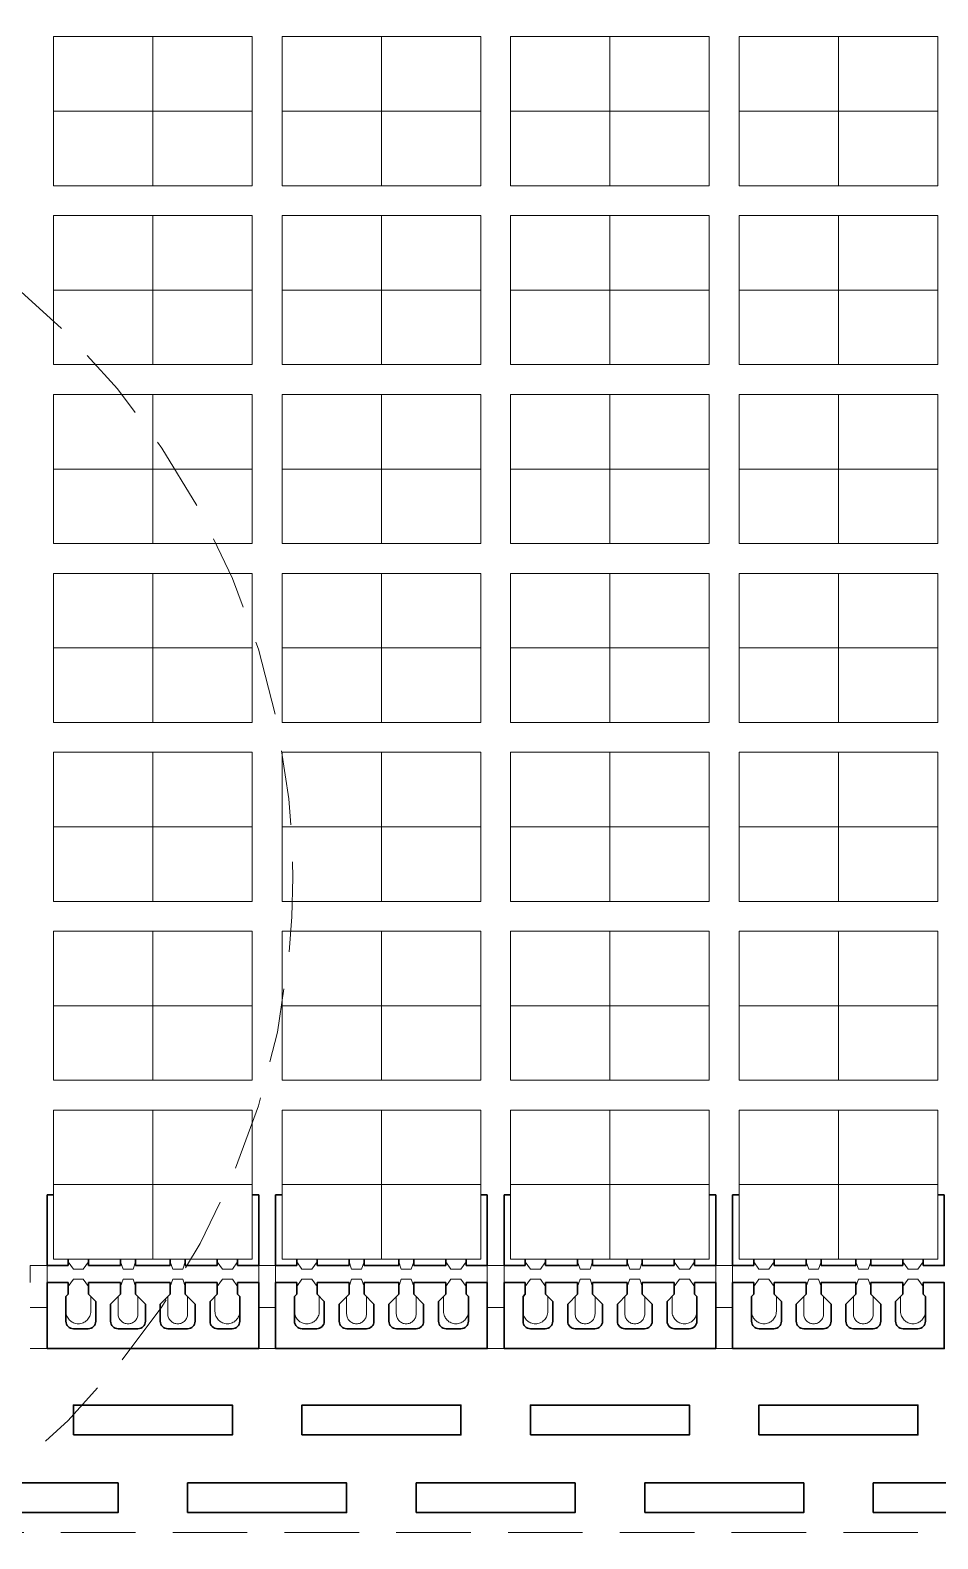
# Model space of a CAD drawing. Extents: x 276.8 to 349.1, y 147.8 to 219.
# Drawn here: x 293 to 302.13, y 157.49 to 172.67 of the extents above; entities that cross this region are included whole.
import ezdxf

# ---------------------------------------------------------------- set-up
doc = ezdxf.new("R2010")
doc.units = 0
doc.header["$LTSCALE"] = 3
doc.header["$MEASUREMENT"] = 0
for name, pattern in [('CENTER', [2, 1.25, -0.25, 0.25, -0.25]), ('HIDDEN', [0.375, 0.25, -0.125]), ('PHANTOM', [2.5, 1.25, -0.25, 0.25, -0.25, 0.25, -0.25])]:
    doc.linetypes.add(name, pattern=pattern)
for name, color, linetype, lineweight in [('CLIN', 1, 'CENTER', 15), ('DETAIL', 6, 'HIDDEN', 15), ('HIDN', 6, 'HIDDEN', 15), ('HIDN2', 3, 'HIDDEN', 15), ('HIND1', 6, 'HIDDEN', 15), ('OBJ1', 7, 'Continuous', 30), ('OBJ3', 40, 'Continuous', 30), ('PHANTOM', 5, 'PHANTOM', 15), ('SAW', 2, 'HIDDEN', 15)]:
    doc.layers.add(name, color=color, linetype=linetype, lineweight=lineweight)

msp = doc.modelspace()

# ---------------------------------------------------------------- linework, layer by layer
at = {"layer": 'CLIN'}
for p, q in [((294.2332, 172.6071), (294.2332, 171.1071)), ((296.5332, 172.6071), (296.5332, 171.1071)), ((298.8332, 172.6071), (298.8332, 171.1071)), ((301.1332, 172.6071), (301.1332, 171.1071)), ((294.2332, 170.8071), (294.2332, 169.3071)), ((296.5332, 170.8071), (296.5332, 169.3071)), ((298.8332, 170.8071), (298.8332, 169.3071)), ((301.1332, 170.8071), (301.1332, 169.3071)), ((294.2332, 169.0071), (294.2332, 167.5071)), ((296.5332, 169.0071), (296.5332, 167.5071)), ((298.8332, 169.0071), (298.8332, 167.5071)), ((301.1332, 169.0071), (301.1332, 167.5071)), ((294.2332, 167.2071), (294.2332, 165.7071)), ((296.5332, 167.2071), (296.5332, 165.7071)), ((298.8332, 167.2071), (298.8332, 165.7071)), ((301.1332, 167.2071), (301.1332, 165.7071)), ((294.2332, 165.4071), (294.2332, 163.9071)), ((296.5332, 165.4071), (296.5332, 163.9071)), ((298.8332, 165.4071), (298.8332, 163.9071)), ((301.1332, 165.4071), (301.1332, 163.9071)), ((294.2332, 163.6071), (294.2332, 162.1071)), ((296.5332, 163.6071), (296.5332, 162.1071)), ((298.8332, 163.6071), (298.8332, 162.1071)), ((301.1332, 163.6071), (301.1332, 162.1071)), ((294.2332, 161.8071), (294.2332, 160.3071)), ((296.5332, 161.8071), (296.5332, 160.3071)), ((298.8332, 161.8071), (298.8332, 160.3071)), ((301.1332, 161.8071), (301.1332, 160.3071))]:
    msp.add_line(p, q, dxfattribs=at)
for points in [[(293.2332, 171.8571), (295.2332, 171.8571)], [(295.5332, 171.8571), (297.5332, 171.8571)], [(297.8332, 171.8571), (299.8332, 171.8571)], [(300.1332, 171.8571), (302.1332, 171.8571)], [(293.2332, 170.0571), (295.2332, 170.0571)], [(295.5332, 170.0571), (297.5332, 170.0571)], [(297.8332, 170.0571), (299.8332, 170.0571)], [(300.1332, 170.0571), (302.1332, 170.0571)], [(293.2332, 168.2571), (295.2332, 168.2571)], [(295.5332, 168.2571), (297.5332, 168.2571)], [(297.8332, 168.2571), (299.8332, 168.2571)], [(300.1332, 168.2571), (302.1332, 168.2571)], [(293.2332, 166.4571), (295.2332, 166.4571)], [(295.5332, 166.4571), (297.5332, 166.4571)], [(297.8332, 166.4571), (299.8332, 166.4571)], [(300.1332, 166.4571), (302.1332, 166.4571)], [(293.2332, 164.6571), (295.2332, 164.6571)], [(295.5332, 164.6571), (297.5332, 164.6571)], [(297.8332, 164.6571), (299.8332, 164.6571)], [(300.1332, 164.6571), (302.1332, 164.6571)], [(293.2332, 162.8571), (295.2332, 162.8571)], [(295.5332, 162.8571), (297.5332, 162.8571)], [(297.8332, 162.8571), (299.8332, 162.8571)], [(300.1332, 162.8571), (302.1332, 162.8571)], [(293.2332, 161.0571), (295.2332, 161.0571)], [(295.5332, 161.0571), (297.5332, 161.0571)], [(297.8332, 161.0571), (299.8332, 161.0571)], [(300.1332, 161.0571), (302.1332, 161.0571)]]:
    msp.add_lwpolyline(points, dxfattribs=at)
at = {"layer": 'DETAIL'}
msp.add_circle((287.9173, 164.148), 7.7256, dxfattribs=at)
at = {"layer": 'HIDN'}
for p, q in [((293.3582, 159.7821), (293.3582, 159.9311)), ((293.6082, 159.7821), (293.6082, 159.9311)), ((293.8832, 159.7571), (293.8832, 159.9311)), ((294.0832, 159.7571), (294.0832, 159.9311)), ((294.3832, 159.7571), (294.3832, 159.9311)), ((294.5832, 159.7571), (294.5832, 159.9311)), ((294.8582, 159.7821), (294.8582, 159.9311)), ((295.6582, 159.7821), (295.6582, 159.9311)), ((295.9082, 159.7821), (295.9082, 159.9311)), ((296.1832, 159.7571), (296.1832, 159.9311)), ((296.3832, 159.7571), (296.3832, 159.9311)), ((296.6832, 159.7571), (296.6832, 159.9311)), ((296.8832, 159.7571), (296.8832, 159.9311)), ((297.1582, 159.7821), (297.1582, 159.9311)), ((297.9582, 159.7821), (297.9582, 159.9311)), ((298.2082, 159.7821), (298.2082, 159.9311)), ((298.4832, 159.7571), (298.4832, 159.9311)), ((298.6832, 159.7571), (298.6832, 159.9311)), ((298.9832, 159.7571), (298.9832, 159.9311)), ((299.1832, 159.7571), (299.1832, 159.9311)), ((299.4582, 159.7821), (299.4582, 159.9311)), ((300.2582, 159.7821), (300.2582, 159.9311)), ((300.5082, 159.7821), (300.5082, 159.9311)), ((300.7832, 159.7571), (300.7832, 159.9311)), ((300.9832, 159.7571), (300.9832, 159.9311)), ((301.2832, 159.7571), (301.2832, 159.9311)), ((301.4832, 159.7571), (301.4832, 159.9311)), ((301.7582, 159.7821), (301.7582, 159.9311))]:
    msp.add_line(p, q, dxfattribs=at)
msp.add_lwpolyline([(335.1832, 157.5571), (335.1832, 209.5571), (283.1832, 209.5571), (283.1832, 157.5571)], close=True, dxfattribs=at)
for centre, radius, end in [((293.4832, 159.7821), 0.125, 360), ((293.9832, 159.7571), 0.1, 360), ((294.4832, 159.7571), 0.1, 360), ((294.9832, 159.7821), 0.125, 0), ((295.7832, 159.7821), 0.125, 360), ((296.2832, 159.7571), 0.1, 360), ((296.7832, 159.7571), 0.1, 360), ((297.2832, 159.7821), 0.125, 0), ((298.0832, 159.7821), 0.125, 360), ((298.5832, 159.7571), 0.1, 360), ((299.0832, 159.7571), 0.1, 360), ((299.5832, 159.7821), 0.125, 0), ((300.3832, 159.7821), 0.125, 360), ((300.8832, 159.7571), 0.1, 360), ((301.3832, 159.7571), 0.1, 360), ((301.8832, 159.7821), 0.125, 0)]:
    msp.add_arc(centre, radius, 180, end, dxfattribs=at)
at = {"layer": 'HIDN2'}
for p, q in [((292.9982, 160.2421), (293.1682, 160.2421)), ((292.9982, 160.2421), (292.9982, 160.0721)), ((293.1682, 160.2421), (293.1682, 160.0721)), ((295.2982, 160.2421), (295.4682, 160.2421)), ((295.2982, 160.2421), (295.2982, 160.0721)), ((295.4682, 160.2421), (295.4682, 160.0721)), ((297.5982, 160.2421), (297.7682, 160.2421)), ((297.5982, 160.2421), (297.5982, 160.0721)), ((297.7682, 160.2421), (297.7682, 160.0721)), ((299.8982, 160.2421), (300.0682, 160.2421)), ((299.8982, 160.2421), (299.8982, 160.0721)), ((300.0682, 160.2421), (300.0682, 160.0721)), ((292.9982, 159.8221), (293.1682, 159.8221)), ((295.2982, 159.8221), (295.4682, 159.8221)), ((297.5982, 159.8221), (297.7682, 159.8221)), ((299.8982, 159.8221), (300.0682, 159.8221))]:
    msp.add_line(p, q, dxfattribs=at)
at = {"layer": 'HIND1'}
for p, q in [((292.9982, 159.4071), (293.1682, 159.4071)), ((295.2982, 159.4071), (295.4682, 159.4071)), ((297.5982, 159.4071), (297.7682, 159.4071)), ((299.8982, 159.4071), (300.0682, 159.4071))]:
    msp.add_line(p, q, dxfattribs=at)
msp.add_lwpolyline([(335.1832, 157.5571), (335.1832, 209.5571), (283.1832, 209.5571), (283.1832, 157.5571)], close=True, dxfattribs=at)
at = {"layer": 'OBJ1'}
for points in [[(293.4332, 158.5391), (295.0332, 158.5391), (295.0332, 158.8391), (293.4332, 158.8391)], [(295.7332, 158.5391), (297.3332, 158.5391), (297.3332, 158.8391), (295.7332, 158.8391)], [(298.0332, 158.5391), (299.6332, 158.5391), (299.6332, 158.8391), (298.0332, 158.8391)], [(300.3332, 158.5391), (301.9332, 158.5391), (301.9332, 158.8391), (300.3332, 158.8391)], [(292.2832, 157.7571), (293.8832, 157.7571), (293.8832, 158.0571), (292.2832, 158.0571)], [(294.5832, 157.7571), (296.1832, 157.7571), (296.1832, 158.0571), (294.5832, 158.0571)], [(296.8832, 157.7571), (298.4832, 157.7571), (298.4832, 158.0571), (296.8832, 158.0571)], [(299.1832, 157.7571), (300.7832, 157.7571), (300.7832, 158.0571), (299.1832, 158.0571)], [(301.4832, 157.7571), (303.0832, 157.7571), (303.0832, 158.0571), (301.4832, 158.0571)]]:
    msp.add_lwpolyline(points, close=True, dxfattribs=at)
at = {"layer": 'OBJ3'}
for p, q in [((293.2332, 160.9551), (293.1682, 160.9551)), ((295.2332, 160.9551), (295.2982, 160.9551)), ((295.5332, 160.9551), (295.4682, 160.9551)), ((297.5332, 160.9551), (297.5982, 160.9551)), ((297.8332, 160.9551), (297.7682, 160.9551)), ((299.8332, 160.9551), (299.8982, 160.9551)), ((300.1332, 160.9551), (300.0682, 160.9551)), ((302.1332, 160.9551), (302.1982, 160.9551)), ((293.3812, 160.3071), (293.3812, 160.2421)), ((293.5852, 160.3071), (293.5852, 160.2421)), ((293.9082, 160.3071), (293.9082, 160.2421)), ((294.0582, 160.3071), (294.0582, 160.2421)), ((294.4082, 160.3071), (294.4082, 160.2421)), ((294.5582, 160.3071), (294.5582, 160.2421)), ((294.8812, 160.3071), (294.8812, 160.2421)), ((295.0852, 160.3071), (295.0852, 160.2421)), ((295.6812, 160.3071), (295.6812, 160.2421)), ((295.8852, 160.3071), (295.8852, 160.2421)), ((296.2082, 160.3071), (296.2082, 160.2421)), ((296.3582, 160.3071), (296.3582, 160.2421)), ((296.7082, 160.3071), (296.7082, 160.2421)), ((296.8582, 160.3071), (296.8582, 160.2421)), ((297.1812, 160.3071), (297.1812, 160.2421)), ((297.3852, 160.3071), (297.3852, 160.2421)), ((297.9812, 160.3071), (297.9812, 160.2421)), ((298.1852, 160.3071), (298.1852, 160.2421)), ((298.5082, 160.3071), (298.5082, 160.2421)), ((298.6582, 160.3071), (298.6582, 160.2421)), ((299.0082, 160.3071), (299.0082, 160.2421)), ((299.1582, 160.3071), (299.1582, 160.2421)), ((299.4812, 160.3071), (299.4812, 160.2421)), ((299.6852, 160.3071), (299.6852, 160.2421)), ((300.2812, 160.3071), (300.2812, 160.2421)), ((300.4852, 160.3071), (300.4852, 160.2421)), ((300.8082, 160.3071), (300.8082, 160.2421)), ((300.9582, 160.3071), (300.9582, 160.2421)), ((301.3082, 160.3071), (301.3082, 160.2421)), ((301.4582, 160.3071), (301.4582, 160.2421)), ((301.7812, 160.3071), (301.7812, 160.2421)), ((301.9852, 160.3071), (301.9852, 160.2421)), ((293.3812, 160.0721), (293.1682, 160.0721)), ((293.1682, 160.0721), (293.1682, 159.4071)), ((293.3812, 160.0071), (293.3812, 160.0721)), ((293.3812, 159.9541), (293.3812, 160.0071)), ((293.5852, 160.0071), (293.5852, 160.0721)), ((293.5852, 159.9541), (293.5852, 160.0071)), ((293.9082, 160.0071), (293.9082, 160.0721)), ((293.9082, 159.9561), (293.9082, 160.0071)), ((294.0582, 160.0071), (294.0582, 160.0721)), ((294.0582, 159.9561), (294.0582, 160.0071)), ((294.4082, 160.0071), (294.4082, 160.0721)), ((294.4082, 159.9561), (294.4082, 160.0071)), ((294.5582, 160.0071), (294.5582, 160.0721)), ((294.5582, 159.9561), (294.5582, 160.0071)), ((294.8812, 160.0071), (294.8812, 160.0721)), ((294.8812, 159.9541), (294.8812, 160.0071)), ((295.0852, 160.0071), (295.0852, 160.0721)), ((295.0852, 159.9541), (295.0852, 160.0071)), ((295.6812, 160.0721), (295.4682, 160.0721)), ((295.4682, 160.0721), (295.4682, 159.4071)), ((295.6812, 160.0071), (295.6812, 160.0721)), ((295.6812, 159.9541), (295.6812, 160.0071)), ((295.8852, 160.0071), (295.8852, 160.0721)), ((295.8852, 159.9541), (295.8852, 160.0071)), ((296.2082, 160.0071), (296.2082, 160.0721)), ((296.2082, 159.9561), (296.2082, 160.0071)), ((296.3582, 160.0071), (296.3582, 160.0721)), ((296.3582, 159.9561), (296.3582, 160.0071)), ((296.7082, 160.0071), (296.7082, 160.0721)), ((296.7082, 159.9561), (296.7082, 160.0071)), ((296.8582, 160.0071), (296.8582, 160.0721)), ((296.8582, 159.9561), (296.8582, 160.0071)), ((297.1812, 160.0071), (297.1812, 160.0721)), ((297.1812, 159.9541), (297.1812, 160.0071)), ((297.3852, 160.0071), (297.3852, 160.0721)), ((297.3852, 159.9541), (297.3852, 160.0071)), ((297.9812, 160.0721), (297.7682, 160.0721)), ((297.7682, 160.0721), (297.7682, 159.4071)), ((297.9812, 160.0071), (297.9812, 160.0721)), ((297.9812, 159.9541), (297.9812, 160.0071)), ((298.1852, 160.0071), (298.1852, 160.0721)), ((298.1852, 159.9541), (298.1852, 160.0071)), ((298.5082, 160.0071), (298.5082, 160.0721)), ((298.5082, 159.9561), (298.5082, 160.0071)), ((298.6582, 160.0071), (298.6582, 160.0721)), ((298.6582, 159.9561), (298.6582, 160.0071)), ((299.0082, 160.0071), (299.0082, 160.0721)), ((299.0082, 159.9561), (299.0082, 160.0071)), ((299.1582, 160.0071), (299.1582, 160.0721)), ((299.1582, 159.9561), (299.1582, 160.0071)), ((299.4812, 160.0071), (299.4812, 160.0721)), ((299.4812, 159.9541), (299.4812, 160.0071)), ((299.6852, 160.0071), (299.6852, 160.0721)), ((299.6852, 159.9541), (299.6852, 160.0071)), ((300.2812, 160.0721), (300.0682, 160.0721)), ((300.0682, 160.0721), (300.0682, 159.4071)), ((300.2812, 160.0071), (300.2812, 160.0721)), ((300.2812, 159.9541), (300.2812, 160.0071)), ((300.4852, 160.0071), (300.4852, 160.0721)), ((300.4852, 159.9541), (300.4852, 160.0071)), ((300.8082, 160.0071), (300.8082, 160.0721)), ((300.8082, 159.9561), (300.8082, 160.0071)), ((300.9582, 160.0071), (300.9582, 160.0721)), ((300.9582, 159.9561), (300.9582, 160.0071)), ((301.3082, 160.0071), (301.3082, 160.0721)), ((301.3082, 159.9561), (301.3082, 160.0071)), ((301.4582, 160.0071), (301.4582, 160.0721)), ((301.4582, 159.9561), (301.4582, 160.0071)), ((301.7812, 160.0071), (301.7812, 160.0721)), ((301.7812, 159.9541), (301.7812, 160.0071)), ((301.9852, 160.0071), (301.9852, 160.0721)), ((301.9852, 159.9541), (301.9852, 160.0071)), ((293.3582, 159.9311), (293.3812, 159.9541)), ((293.3582, 159.6831), (293.3582, 159.9311)), ((293.5852, 159.9541), (293.6582, 159.8811)), ((293.6582, 159.6831), (293.6582, 159.8811)), ((293.8082, 159.8561), (293.9082, 159.9561)), ((293.8082, 159.6831), (293.8082, 159.8561)), ((294.0582, 159.9561), (294.1582, 159.8561)), ((294.1582, 159.6831), (294.1582, 159.8561)), ((294.4082, 159.9561), (294.3082, 159.8561)), ((294.3082, 159.6831), (294.3082, 159.8561)), ((294.6582, 159.8561), (294.5582, 159.9561)), ((294.6582, 159.6831), (294.6582, 159.8561)), ((294.8082, 159.8811), (294.8812, 159.9541)), ((294.8082, 159.6831), (294.8082, 159.8811)), ((295.0852, 159.9541), (295.1082, 159.9311)), ((295.1082, 159.6831), (295.1082, 159.9311)), ((295.6582, 159.9311), (295.6812, 159.9541)), ((295.6582, 159.6831), (295.6582, 159.9311)), ((295.8852, 159.9541), (295.9582, 159.8811)), ((295.9582, 159.6831), (295.9582, 159.8811)), ((296.1082, 159.8561), (296.2082, 159.9561)), ((296.1082, 159.6831), (296.1082, 159.8561)), ((296.3582, 159.9561), (296.4582, 159.8561)), ((296.4582, 159.6831), (296.4582, 159.8561)), ((296.7082, 159.9561), (296.6082, 159.8561)), ((296.6082, 159.6831), (296.6082, 159.8561)), ((296.9582, 159.8561), (296.8582, 159.9561)), ((296.9582, 159.6831), (296.9582, 159.8561)), ((297.1082, 159.8811), (297.1812, 159.9541)), ((297.1082, 159.6831), (297.1082, 159.8811)), ((297.3852, 159.9541), (297.4082, 159.9311)), ((297.4082, 159.6831), (297.4082, 159.9311)), ((297.9582, 159.9311), (297.9812, 159.9541)), ((297.9582, 159.6831), (297.9582, 159.9311)), ((298.1852, 159.9541), (298.2582, 159.8811)), ((298.2582, 159.6831), (298.2582, 159.8811)), ((298.4082, 159.8561), (298.5082, 159.9561)), ((298.4082, 159.6831), (298.4082, 159.8561)), ((298.6582, 159.9561), (298.7582, 159.8561)), ((298.7582, 159.6831), (298.7582, 159.8561)), ((299.0082, 159.9561), (298.9082, 159.8561)), ((298.9082, 159.6831), (298.9082, 159.8561)), ((299.2582, 159.8561), (299.1582, 159.9561)), ((299.2582, 159.6831), (299.2582, 159.8561)), ((299.4082, 159.8811), (299.4812, 159.9541)), ((299.4082, 159.6831), (299.4082, 159.8811)), ((299.6852, 159.9541), (299.7082, 159.9311)), ((299.7082, 159.6831), (299.7082, 159.9311)), ((300.2582, 159.9311), (300.2812, 159.9541)), ((300.2582, 159.6831), (300.2582, 159.9311)), ((300.4852, 159.9541), (300.5582, 159.8811)), ((300.5582, 159.6831), (300.5582, 159.8811)), ((300.7082, 159.8561), (300.8082, 159.9561)), ((300.7082, 159.6831), (300.7082, 159.8561)), ((300.9582, 159.9561), (301.0582, 159.8561)), ((301.0582, 159.6831), (301.0582, 159.8561)), ((301.3082, 159.9561), (301.2082, 159.8561)), ((301.2082, 159.6831), (301.2082, 159.8561)), ((301.5582, 159.8561), (301.4582, 159.9561)), ((301.5582, 159.6831), (301.5582, 159.8561)), ((301.7082, 159.8811), (301.7812, 159.9541)), ((301.7082, 159.6831), (301.7082, 159.8811)), ((301.9852, 159.9541), (302.0082, 159.9311)), ((302.0082, 159.6831), (302.0082, 159.9311)), ((293.5822, 159.6071), (293.4342, 159.6071)), ((294.0822, 159.6071), (293.8842, 159.6071)), ((294.5822, 159.6071), (294.3842, 159.6071)), ((295.0322, 159.6071), (294.8842, 159.6071)), ((295.8822, 159.6071), (295.7342, 159.6071)), ((296.3822, 159.6071), (296.1842, 159.6071)), ((296.8822, 159.6071), (296.6842, 159.6071)), ((297.3322, 159.6071), (297.1842, 159.6071)), ((298.1822, 159.6071), (298.0342, 159.6071)), ((298.6822, 159.6071), (298.4842, 159.6071)), ((299.1822, 159.6071), (298.9842, 159.6071)), ((299.6322, 159.6071), (299.4842, 159.6071)), ((300.4822, 159.6071), (300.3342, 159.6071)), ((300.9822, 159.6071), (300.7842, 159.6071)), ((301.4822, 159.6071), (301.2842, 159.6071)), ((301.9322, 159.6071), (301.7842, 159.6071))]:
    msp.add_line(p, q, dxfattribs=at)
for points in [[(293.3812, 160.2421), (293.1682, 160.2421), (293.1682, 160.9551)], [(295.2982, 160.9551), (295.2982, 160.2421), (295.0852, 160.2421)], [(295.6812, 160.2421), (295.4682, 160.2421), (295.4682, 160.9551)], [(297.5982, 160.9551), (297.5982, 160.2421), (297.3852, 160.2421)], [(297.9812, 160.2421), (297.7682, 160.2421), (297.7682, 160.9551)], [(299.8982, 160.9551), (299.8982, 160.2421), (299.6852, 160.2421)], [(300.2812, 160.2421), (300.0682, 160.2421), (300.0682, 160.9551)], [(302.1982, 160.9551), (302.1982, 160.2421), (301.9852, 160.2421)], [(293.9082, 160.2421), (293.5852, 160.2421)], [(294.4082, 160.2421), (294.0582, 160.2421)], [(294.8812, 160.2421), (294.5582, 160.2421)], [(296.2082, 160.2421), (295.8852, 160.2421)], [(296.7082, 160.2421), (296.3582, 160.2421)], [(297.1812, 160.2421), (296.8582, 160.2421)], [(298.5082, 160.2421), (298.1852, 160.2421)], [(299.0082, 160.2421), (298.6582, 160.2421)], [(299.4812, 160.2421), (299.1582, 160.2421)], [(300.8082, 160.2421), (300.4852, 160.2421)], [(301.3082, 160.2421), (300.9582, 160.2421)], [(301.7812, 160.2421), (301.4582, 160.2421)], [(293.1682, 159.4071), (295.2982, 159.4071), (295.2982, 160.0721), (295.0852, 160.0721)], [(293.9082, 160.0721), (293.5852, 160.0721)], [(294.4082, 160.0721), (294.0582, 160.0721)], [(294.4082, 160.0721), (294.0582, 160.0721)], [(294.8812, 160.0721), (294.5582, 160.0721)], [(295.4682, 159.4071), (297.5982, 159.4071), (297.5982, 160.0721), (297.3852, 160.0721)], [(296.2082, 160.0721), (295.8852, 160.0721)], [(296.7082, 160.0721), (296.3582, 160.0721)], [(296.7082, 160.0721), (296.3582, 160.0721)], [(297.1812, 160.0721), (296.8582, 160.0721)], [(297.7682, 159.4071), (299.8982, 159.4071), (299.8982, 160.0721), (299.6852, 160.0721)], [(298.5082, 160.0721), (298.1852, 160.0721)], [(299.0082, 160.0721), (298.6582, 160.0721)], [(299.0082, 160.0721), (298.6582, 160.0721)], [(299.4812, 160.0721), (299.1582, 160.0721)], [(300.0682, 159.4071), (302.1982, 159.4071), (302.1982, 160.0721), (301.9852, 160.0721)], [(300.8082, 160.0721), (300.4852, 160.0721)], [(301.3082, 160.0721), (300.9582, 160.0721)], [(301.3082, 160.0721), (300.9582, 160.0721)], [(301.7812, 160.0721), (301.4582, 160.0721)]]:
    msp.add_lwpolyline(points, dxfattribs=at)
for centre, start, end in [((293.4342, 159.6831), 180, 270), ((293.5822, 159.6831), 270, 360), ((293.8842, 159.6831), 180, 270), ((294.0822, 159.6831), 270, 0), ((294.3842, 159.6831), 180, 270), ((294.5822, 159.6831), 270, 360), ((294.8842, 159.6831), 180, 270), ((295.0322, 159.6831), 270, 0), ((295.7342, 159.6831), 180, 270), ((295.8822, 159.6831), 270, 360), ((296.1842, 159.6831), 180, 270), ((296.3822, 159.6831), 270, 0), ((296.6842, 159.6831), 180, 270), ((296.8822, 159.6831), 270, 360), ((297.1842, 159.6831), 180, 270), ((297.3322, 159.6831), 270, 0), ((298.0342, 159.6831), 180, 270), ((298.1822, 159.6831), 270, 360), ((298.4842, 159.6831), 180, 270), ((298.6822, 159.6831), 270, 0), ((298.9842, 159.6831), 180, 270), ((299.1822, 159.6831), 270, 360), ((299.4842, 159.6831), 180, 270), ((299.6322, 159.6831), 270, 0), ((300.3342, 159.6831), 180, 270), ((300.4822, 159.6831), 270, 360), ((300.7842, 159.6831), 180, 270), ((300.9822, 159.6831), 270, 0), ((301.2842, 159.6831), 180, 270), ((301.4822, 159.6831), 270, 360), ((301.7842, 159.6831), 180, 270), ((301.9322, 159.6831), 270, 0)]:
    msp.add_arc(centre, 0.076, start, end, dxfattribs=at)
at = {"layer": 'PHANTOM'}
for points in [[(295.2332, 171.1071), (293.2332, 171.1071), (293.2332, 172.6071), (295.2332, 172.6071)], [(297.5332, 171.1071), (295.5332, 171.1071), (295.5332, 172.6071), (297.5332, 172.6071)], [(299.8332, 171.1071), (297.8332, 171.1071), (297.8332, 172.6071), (299.8332, 172.6071)], [(302.1332, 171.1071), (300.1332, 171.1071), (300.1332, 172.6071), (302.1332, 172.6071)], [(295.2332, 169.3071), (293.2332, 169.3071), (293.2332, 170.8071), (295.2332, 170.8071)], [(297.5332, 169.3071), (295.5332, 169.3071), (295.5332, 170.8071), (297.5332, 170.8071)], [(299.8332, 169.3071), (297.8332, 169.3071), (297.8332, 170.8071), (299.8332, 170.8071)], [(302.1332, 169.3071), (300.1332, 169.3071), (300.1332, 170.8071), (302.1332, 170.8071)], [(295.2332, 167.5071), (293.2332, 167.5071), (293.2332, 169.0071), (295.2332, 169.0071)], [(297.5332, 167.5071), (295.5332, 167.5071), (295.5332, 169.0071), (297.5332, 169.0071)], [(299.8332, 167.5071), (297.8332, 167.5071), (297.8332, 169.0071), (299.8332, 169.0071)], [(302.1332, 167.5071), (300.1332, 167.5071), (300.1332, 169.0071), (302.1332, 169.0071)], [(295.2332, 165.7071), (293.2332, 165.7071), (293.2332, 167.2071), (295.2332, 167.2071)], [(297.5332, 165.7071), (295.5332, 165.7071), (295.5332, 167.2071), (297.5332, 167.2071)], [(299.8332, 165.7071), (297.8332, 165.7071), (297.8332, 167.2071), (299.8332, 167.2071)], [(302.1332, 165.7071), (300.1332, 165.7071), (300.1332, 167.2071), (302.1332, 167.2071)], [(295.2332, 163.9071), (293.2332, 163.9071), (293.2332, 165.4071), (295.2332, 165.4071)], [(297.5332, 163.9071), (295.5332, 163.9071), (295.5332, 165.4071), (297.5332, 165.4071)], [(299.8332, 163.9071), (297.8332, 163.9071), (297.8332, 165.4071), (299.8332, 165.4071)], [(302.1332, 163.9071), (300.1332, 163.9071), (300.1332, 165.4071), (302.1332, 165.4071)], [(295.2332, 162.1071), (293.2332, 162.1071), (293.2332, 163.6071), (295.2332, 163.6071)], [(297.5332, 162.1071), (295.5332, 162.1071), (295.5332, 163.6071), (297.5332, 163.6071)], [(299.8332, 162.1071), (297.8332, 162.1071), (297.8332, 163.6071), (299.8332, 163.6071)], [(302.1332, 162.1071), (300.1332, 162.1071), (300.1332, 163.6071), (302.1332, 163.6071)], [(295.2332, 160.3071), (293.2332, 160.3071), (293.2332, 161.8071), (295.2332, 161.8071)], [(297.5332, 160.3071), (295.5332, 160.3071), (295.5332, 161.8071), (297.5332, 161.8071)], [(299.8332, 160.3071), (297.8332, 160.3071), (297.8332, 161.8071), (299.8332, 161.8071)], [(302.1332, 160.3071), (300.1332, 160.3071), (300.1332, 161.8071), (302.1332, 161.8071)]]:
    msp.add_lwpolyline(points, close=True, dxfattribs=at)
at = {"layer": 'SAW'}
for p, q in [((293.4332, 160.2071), (293.3812, 160.2801)), ((293.4332, 160.2071), (293.5332, 160.2071)), ((293.4332, 160.2071), (293.5332, 160.2071)), ((293.5332, 160.2071), (293.5852, 160.2801)), ((293.9332, 160.2071), (293.9082, 160.2801)), ((293.9332, 160.2071), (293.9082, 160.2801)), ((293.9332, 160.2071), (294.0332, 160.2071)), ((293.9332, 160.2071), (294.0332, 160.2071)), ((294.0332, 160.2071), (294.0582, 160.2801)), ((294.0332, 160.2071), (294.0582, 160.2801)), ((294.4332, 160.2071), (294.4082, 160.2801)), ((294.4332, 160.2071), (294.4082, 160.2801)), ((294.5332, 160.2071), (294.4332, 160.2071)), ((294.5332, 160.2071), (294.4332, 160.2071)), ((294.5332, 160.2071), (294.5582, 160.2801)), ((294.9332, 160.2071), (294.8812, 160.2801)), ((295.0332, 160.2071), (294.9332, 160.2071)), ((295.0332, 160.2071), (294.9332, 160.2071)), ((295.0332, 160.2071), (295.0852, 160.2801)), ((295.7332, 160.2071), (295.6812, 160.2801)), ((295.7332, 160.2071), (295.8332, 160.2071)), ((295.7332, 160.2071), (295.8332, 160.2071)), ((295.8332, 160.2071), (295.8852, 160.2801)), ((296.2332, 160.2071), (296.2082, 160.2801)), ((296.2332, 160.2071), (296.2082, 160.2801)), ((296.2332, 160.2071), (296.3332, 160.2071)), ((296.2332, 160.2071), (296.3332, 160.2071)), ((296.3332, 160.2071), (296.3582, 160.2801)), ((296.3332, 160.2071), (296.3582, 160.2801)), ((296.7332, 160.2071), (296.7082, 160.2801)), ((296.7332, 160.2071), (296.7082, 160.2801)), ((296.8332, 160.2071), (296.7332, 160.2071)), ((296.8332, 160.2071), (296.7332, 160.2071)), ((296.8332, 160.2071), (296.8582, 160.2801)), ((297.2332, 160.2071), (297.1812, 160.2801)), ((297.3332, 160.2071), (297.2332, 160.2071)), ((297.3332, 160.2071), (297.2332, 160.2071)), ((297.3332, 160.2071), (297.3852, 160.2801)), ((298.0332, 160.2071), (297.9812, 160.2801)), ((298.0332, 160.2071), (298.1332, 160.2071)), ((298.0332, 160.2071), (298.1332, 160.2071)), ((298.1332, 160.2071), (298.1852, 160.2801)), ((298.5332, 160.2071), (298.5082, 160.2801)), ((298.5332, 160.2071), (298.5082, 160.2801)), ((298.5332, 160.2071), (298.6332, 160.2071)), ((298.5332, 160.2071), (298.6332, 160.2071)), ((298.6332, 160.2071), (298.6582, 160.2801)), ((298.6332, 160.2071), (298.6582, 160.2801)), ((299.0332, 160.2071), (299.0082, 160.2801)), ((299.0332, 160.2071), (299.0082, 160.2801)), ((299.1332, 160.2071), (299.0332, 160.2071)), ((299.1332, 160.2071), (299.0332, 160.2071)), ((299.1332, 160.2071), (299.1582, 160.2801)), ((299.5332, 160.2071), (299.4812, 160.2801)), ((299.6332, 160.2071), (299.5332, 160.2071)), ((299.6332, 160.2071), (299.5332, 160.2071)), ((299.6332, 160.2071), (299.6852, 160.2801)), ((300.3332, 160.2071), (300.2812, 160.2801)), ((300.3332, 160.2071), (300.4332, 160.2071)), ((300.3332, 160.2071), (300.4332, 160.2071)), ((300.4332, 160.2071), (300.4852, 160.2801)), ((300.8332, 160.2071), (300.8082, 160.2801)), ((300.8332, 160.2071), (300.8082, 160.2801)), ((300.8332, 160.2071), (300.9332, 160.2071)), ((300.8332, 160.2071), (300.9332, 160.2071)), ((300.9332, 160.2071), (300.9582, 160.2801)), ((300.9332, 160.2071), (300.9582, 160.2801)), ((301.3332, 160.2071), (301.3082, 160.2801)), ((301.3332, 160.2071), (301.3082, 160.2801)), ((301.4332, 160.2071), (301.3332, 160.2071)), ((301.4332, 160.2071), (301.3332, 160.2071)), ((301.4332, 160.2071), (301.4582, 160.2801)), ((301.8332, 160.2071), (301.7812, 160.2801)), ((301.9332, 160.2071), (301.8332, 160.2071)), ((301.9332, 160.2071), (301.8332, 160.2071)), ((301.9332, 160.2071), (301.9852, 160.2801)), ((293.4332, 160.1071), (293.3812, 160.0341)), ((293.4332, 160.1071), (293.5332, 160.1071)), ((293.5332, 160.1071), (293.5852, 160.0341)), ((293.9332, 160.1071), (293.9082, 160.0341)), ((293.9332, 160.1071), (293.9082, 160.0341)), ((293.9332, 160.1071), (294.0332, 160.1071)), ((293.9332, 160.1071), (294.0332, 160.1071)), ((294.0332, 160.1071), (294.0582, 160.0341)), ((294.0332, 160.1071), (294.0582, 160.0341)), ((294.4332, 160.1071), (294.4082, 160.0341)), ((294.4332, 160.1071), (294.4082, 160.0341)), ((294.5332, 160.1071), (294.4332, 160.1071)), ((294.5332, 160.1071), (294.4332, 160.1071)), ((294.5332, 160.1071), (294.5582, 160.0341)), ((294.9332, 160.1071), (294.8812, 160.0341)), ((295.0332, 160.1071), (294.9332, 160.1071)), ((295.0332, 160.1071), (294.9332, 160.1071)), ((295.0332, 160.1071), (295.0852, 160.0341)), ((295.7332, 160.1071), (295.6812, 160.0341)), ((295.7332, 160.1071), (295.8332, 160.1071)), ((295.8332, 160.1071), (295.8852, 160.0341)), ((296.2332, 160.1071), (296.2082, 160.0341)), ((296.2332, 160.1071), (296.2082, 160.0341)), ((296.2332, 160.1071), (296.3332, 160.1071)), ((296.2332, 160.1071), (296.3332, 160.1071)), ((296.3332, 160.1071), (296.3582, 160.0341)), ((296.3332, 160.1071), (296.3582, 160.0341)), ((296.7332, 160.1071), (296.7082, 160.0341)), ((296.7332, 160.1071), (296.7082, 160.0341)), ((296.8332, 160.1071), (296.7332, 160.1071)), ((296.8332, 160.1071), (296.7332, 160.1071)), ((296.8332, 160.1071), (296.8582, 160.0341)), ((297.2332, 160.1071), (297.1812, 160.0341)), ((297.3332, 160.1071), (297.2332, 160.1071)), ((297.3332, 160.1071), (297.2332, 160.1071)), ((297.3332, 160.1071), (297.3852, 160.0341)), ((298.0332, 160.1071), (297.9812, 160.0341)), ((298.0332, 160.1071), (298.1332, 160.1071)), ((298.1332, 160.1071), (298.1852, 160.0341)), ((298.5332, 160.1071), (298.5082, 160.0341)), ((298.5332, 160.1071), (298.5082, 160.0341)), ((298.5332, 160.1071), (298.6332, 160.1071)), ((298.5332, 160.1071), (298.6332, 160.1071)), ((298.6332, 160.1071), (298.6582, 160.0341)), ((298.6332, 160.1071), (298.6582, 160.0341)), ((299.0332, 160.1071), (299.0082, 160.0341)), ((299.0332, 160.1071), (299.0082, 160.0341)), ((299.1332, 160.1071), (299.0332, 160.1071)), ((299.1332, 160.1071), (299.0332, 160.1071)), ((299.1332, 160.1071), (299.1582, 160.0341)), ((299.5332, 160.1071), (299.4812, 160.0341)), ((299.6332, 160.1071), (299.5332, 160.1071)), ((299.6332, 160.1071), (299.5332, 160.1071)), ((299.6332, 160.1071), (299.6852, 160.0341)), ((300.3332, 160.1071), (300.2812, 160.0341)), ((300.3332, 160.1071), (300.4332, 160.1071)), ((300.4332, 160.1071), (300.4852, 160.0341)), ((300.8332, 160.1071), (300.8082, 160.0341)), ((300.8332, 160.1071), (300.8082, 160.0341)), ((300.8332, 160.1071), (300.9332, 160.1071)), ((300.8332, 160.1071), (300.9332, 160.1071)), ((300.9332, 160.1071), (300.9582, 160.0341)), ((300.9332, 160.1071), (300.9582, 160.0341)), ((301.3332, 160.1071), (301.3082, 160.0341)), ((301.3332, 160.1071), (301.3082, 160.0341)), ((301.4332, 160.1071), (301.3332, 160.1071)), ((301.4332, 160.1071), (301.3332, 160.1071)), ((301.4332, 160.1071), (301.4582, 160.0341)), ((301.8332, 160.1071), (301.7812, 160.0341)), ((301.9332, 160.1071), (301.8332, 160.1071)), ((301.9332, 160.1071), (301.8332, 160.1071)), ((301.9332, 160.1071), (301.9852, 160.0341))]:
    msp.add_line(p, q, dxfattribs=at)

doc.saveas('drawing.dxf')
